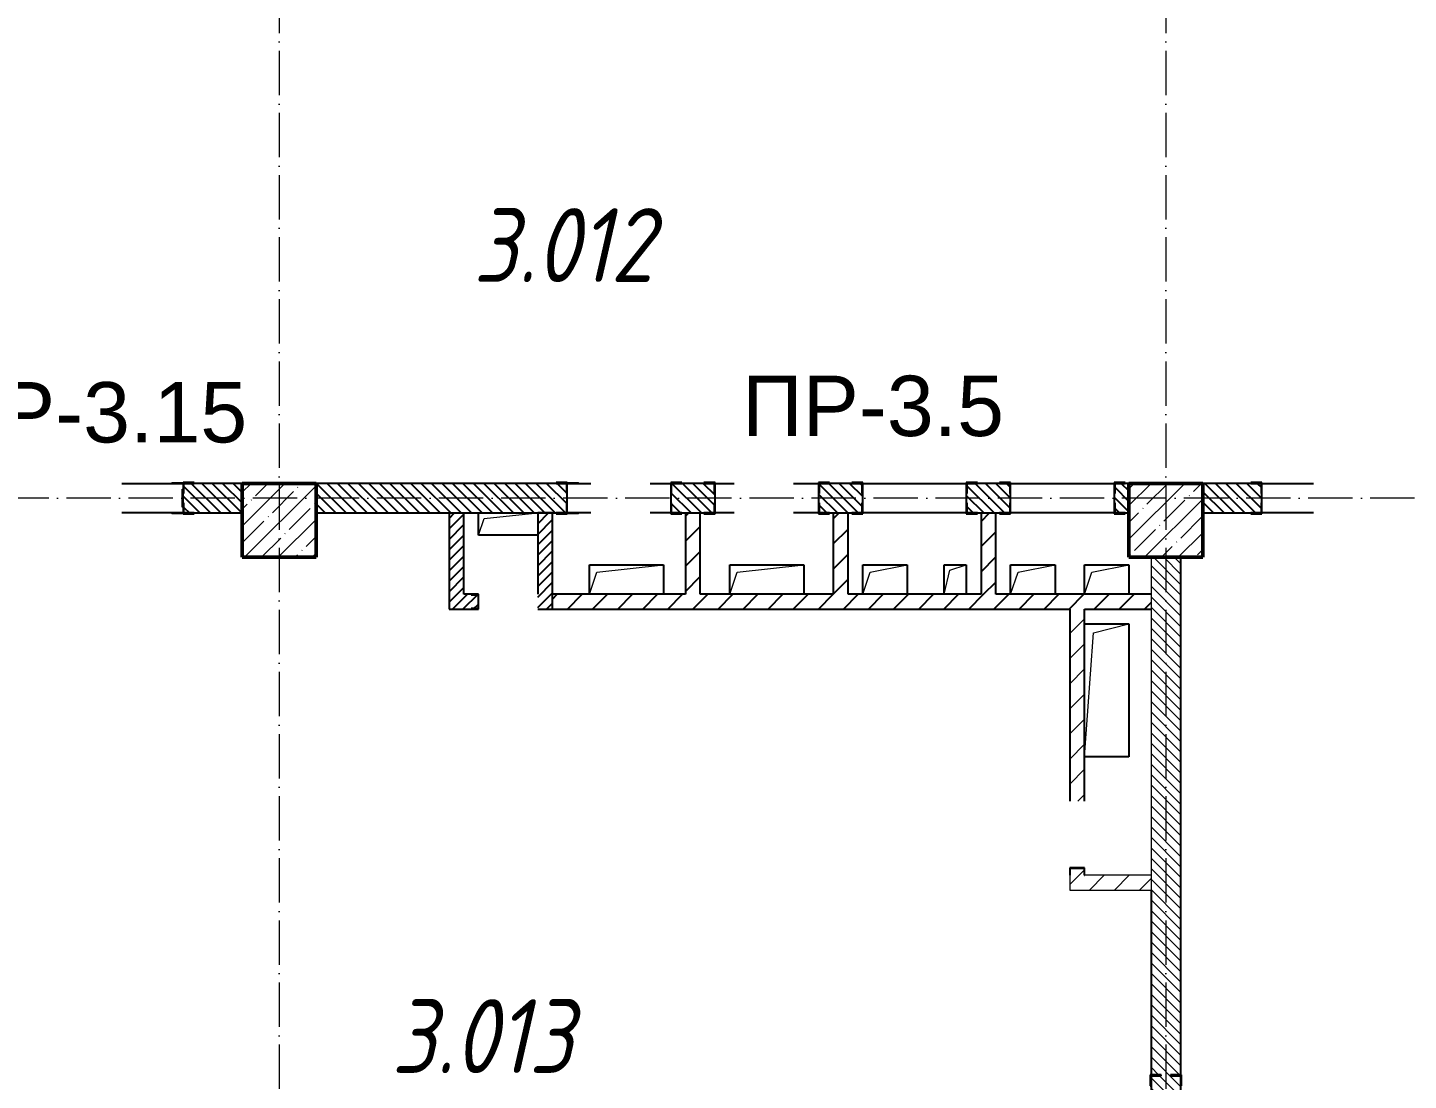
# Model space of a CAD drawing. Header units: millimetres. Extents: x -135211 to 49383, y -8033 to 228499.
# Drawn here: x -83144 to -73801, y 187076 to 194196 of the extents above; entities that cross this region are included whole.
import ezdxf

# ---------------------------------------------------------------- set-up
doc = ezdxf.new("R2010")
doc.units = ezdxf.units.MM
doc.linetypes.add('50_200_ШТРИХ_1Т_ш5_п1_п1_', pattern=[700, 500, -100, 0, -100])
for name, color, linetype, lineweight in [('1.4) перемычки', 162, 'Continuous', 30), ('A-GENM-____-MCUT', 7, 'Continuous', 25), ('A-GENM-____-OTLN', 7, 'Continuous', 9), ('A-GENM-____-OTLN-1', 7, 'Continuous', 25), ('A-WALL-____-MCUT', 7, 'Continuous', 13), ('A-WALL-____-PATT-1', 7, 'Continuous', 9), ('A-WALL-FNSH-MCUT-1', 7, 'Continuous', 9), ('S-COLS-____-MCUT', 7, 'Continuous', 50), ('S-COLS-____-OTLN', 7, 'Continuous', 9), ('S-GRID-____-OTLN-1', 7, '50_200_ШТРИХ_1Т_ш5_п1_п1_', 9), ('Марки помещений', 7, 'Continuous', 9)]:
    doc.layers.add(name, color=color, linetype=linetype, lineweight=lineweight)
doc.styles.add('ISOCPEUR_I_2', font='isocpeui.ttf', dxfattribs={"width": 0.85, "height": 2.3})
doc.styles.get("Standard").update_dxf_attribs({"font": 'arial.ttf'})
pattern_1 = [(45, (-129942.25, 127932.03), (-84.85281, 84.85281), [])]
pattern_2 = [(135, (-129942.255, 127932.027), (-35.35534, -35.35534), [])]
pattern_3 = [(45, (-129942.255, 127932.027), (-35.35534, 35.35534), [])]

# ---------------------------------------------------------------- blocks, each defined once
blk = doc.blocks.new('BSC_Колонна _Прямоугольная - 500х500-V19-АР1_План отверстий 3 этажа в осях 1-64_Ю-ЯЯ')
at = {"layer": 'S-COLS-____-OTLN'}
h = blk.add_hatch(dxfattribs=at)
h.set_pattern_fill('FP_26', color=256, style=0, pattern_type=2)
h.set_pattern_definition([(45, (-54500, -62931.04), (-114.04925, 114.04925), []), (45, (-54385.95, -62931.04), (-114.04925, 114.04925), [201.613, -40.323, 3.353, -36.97])])
h.paths.add_polyline_path([(-250, -250), (250, -250), (250, 250), (-250, 250)], flags=0)
at = {"layer": 'S-COLS-____-MCUT'}
for p, q in [((250, 250), (-250, 250)), ((-250, 250), (-250, -250)), ((250, -250), (250, 250)), ((-250, -250), (250, -250))]:
    blk.add_line(p, q, dxfattribs=at)
blk = doc.blocks.new('BSC_Колонна _Прямоугольная - 500х500-V47-АР1_План отверстий 3 этажа в осях 1-64_Ю-ЯЯ')
at = {"layer": 'S-COLS-____-OTLN'}
h = blk.add_hatch(dxfattribs=at)
h.set_pattern_fill('FP_55', color=256, style=0, pattern_type=2)
h.set_pattern_definition([(45, (-48500, -62931.04), (-114.04925, 114.04925), []), (45, (-48385.95, -62931.04), (-114.04925, 114.04925), [201.613, -40.323, 3.353, -36.97])])
h.paths.add_polyline_path([(-250, -250), (250, -250), (250, 250), (-250, 250)], flags=0)
at = {"layer": 'S-COLS-____-MCUT'}
for p, q in [((250, 250), (-250, 250)), ((-250, 250), (-250, -250)), ((250, -250), (250, 250)), ((-250, -250), (250, -250))]:
    blk.add_line(p, q, dxfattribs=at)
blk = doc.blocks.new('154_Стойка_СКБ_Уголок - СМ-2180_200-28268025-АР1_План отверстий 3 этажа в осях 1-64_Ю-ЯЯ')
at = {"layer": 'A-GENM-____-MCUT'}
for p, q in [((125, 156), (125, 81)), ((200, 156), (125, 156)), ((131, 81), (131, 150)), ((131, 150), (200, 150)), ((200, 150), (200, 156)), ((125, 81), (131, 81)), ((131, 19), (125, 19)), ((125, 19), (125, -56)), ((131, -50), (131, 19)), ((125, -56), (200, -56)), ((200, -50), (131, -50)), ((200, -56), (200, -50))]:
    blk.add_line(p, q, dxfattribs=at)
blk = doc.blocks.new('Стойка_Влож_Уголок_Опорный - Уголок-28213941-АР1_План отверстий 3 этажа в осях 1-64_Ю-ЯЯ')
at = {"layer": 'A-GENM-____-OTLN'}
for p, q in [((-212, -6), (-212, 0)), ((0, 0), (0, -6)), ((-212, -75), (-212, -6)), ((-212, -6), (-206, -6)), ((-212, -75), (-206, -75)), ((-6, -6), (0, -6)), ((-6, -75), (0, -75)), ((0, -6), (0, -75))]:
    blk.add_line(p, q, dxfattribs=at)
blk = doc.blocks.new('Фахверк_СКБ_Уголок - 200_3960_зеркало-28268689-АР1_План отверстий 3 этажа в осях 1-64_Ю-ЯЯ')
at = {"layer": 'A-GENM-____-MCUT'}
for p, q in [((200, 156), (125, 156)), ((125, 156), (125, 81)), ((131, 81), (131, 150)), ((131, 150), (200, 150)), ((200, 150), (200, 156)), ((125, 81), (131, 81)), ((131, 19), (125, 19)), ((125, 19), (125, -56)), ((131, -50), (131, 19)), ((125, -56), (200, -56)), ((200, -50), (131, -50)), ((200, -56), (200, -50))]:
    blk.add_line(p, q, dxfattribs=at)
blk = doc.blocks.new('Фахверк_СКБ_Уголок - 200_3960-28268576-АР1_План отверстий 3 этажа в осях 1-64_Ю-ЯЯ')
at = {"layer": 'A-GENM-____-MCUT'}
for p, q in [((200, 156), (125, 156)), ((125, 156), (125, 81)), ((131, 81), (131, 150)), ((131, 150), (200, 150)), ((200, 150), (200, 156)), ((125, 81), (131, 81)), ((131, 19), (125, 19)), ((125, 19), (125, -56)), ((131, -50), (131, 19)), ((125, -56), (200, -56)), ((200, -50), (131, -50)), ((200, -56), (200, -50))]:
    blk.add_line(p, q, dxfattribs=at)
blk = doc.blocks.new('154_Стойка_СКБ_Уголок - СМ-2480_200-28346303-АР1_План отверстий 3 этажа в осях 1-64_Ю-ЯЯ')
at = {"layer": 'A-GENM-____-MCUT'}
for p, q in [((125, 156), (125, 81)), ((200, 156), (125, 156)), ((131, 81), (131, 150)), ((131, 150), (200, 150)), ((200, 150), (200, 156)), ((125, 81), (131, 81)), ((131, 19), (125, 19)), ((125, 19), (125, -56)), ((131, -50), (131, 19)), ((125, -56), (200, -56)), ((200, -50), (131, -50)), ((200, -56), (200, -50))]:
    blk.add_line(p, q, dxfattribs=at)
blk = doc.blocks.new('Стойка_Влож_Полоса боковая - Полоса-V164-АР1_План отверстий 3 этажа в осях 1-64_Ю-ЯЯ')
at = {"layer": 'A-GENM-____-OTLN'}
for p, q in [((-5, 60), (0, 60)), ((-5, -60), (-5, 60)), ((0, 31), (0, -31)), ((0, -60), (-5, -60))]:
    blk.add_line(p, q, dxfattribs=at)
blk = doc.blocks.new('Фахверк_СКБ_Уголок - 200_3550-28187522-АР1_План отверстий 3 этажа в осях 1-64_Ю-ЯЯ')
at = {"layer": 'A-GENM-____-MCUT'}
for p, q in [((125, 156), (50, 156)), ((50, 156), (50, 150)), ((50, 150), (119, 150)), ((119, 150), (119, 81)), ((125, 81), (125, 156)), ((119, 81), (125, 81)), ((125, 19), (119, 19)), ((119, 19), (119, -50)), ((125, -56), (125, 19)), ((119, -50), (50, -50)), ((50, -50), (50, -56)), ((50, -56), (125, -56))]:
    blk.add_line(p, q, dxfattribs=at)
blk = doc.blocks.new('154_Фахверк_СКБ_Швеллер - Тип_100_3960-28331862-АР1_План отверстий 3 этажа в осях 1-64_Ю-ЯЯ')
at = {"layer": 'A-GENM-____-MCUT'}
for p, q in [((175, 50), (125, 50)), ((125, 50), (125, -50)), ((128, 47), (175, 47)), ((128, -47), (128, 47)), ((175, 47), (175, 50)), ((125, -50), (175, -50)), ((175, -47), (128, -47)), ((175, -50), (175, -47))]:
    blk.add_line(p, q, dxfattribs=at)
blk = doc.blocks.new('AR_Отверстие прямоугольное _в плите_ - AR_Отверстие прямоугольное _в плите_-V165-АР1_План отверстий 3 этажа в осях 1-64_Ю-ЯЯ')
at = {"layer": 'A-GENM-____-OTLN'}
for p, q in [((250, 100), (-250, 100)), ((-250, 100), (-250, -100)), ((-200, 50), (250, 100)), ((250, -100), (250, 100)), ((-250, -100), (-200, 50))]:
    blk.add_line(p, q, dxfattribs=at)
blk = doc.blocks.new('AR_Отверстие прямоугольное _в плите_ - AR_Отверстие прямоугольное _в плите_-30423629-АР1_План отверстий 3 этажа в осях 1-64_Ю-ЯЯ')
at = {"layer": 'A-GENM-____-OTLN'}
for p, q in [((150, 100), (-150, 100)), ((-150, 100), (-150, -100)), ((-100, 50), (150, 100)), ((150, -100), (150, 100)), ((-150, -100), (-100, 50))]:
    blk.add_line(p, q, dxfattribs=at)
blk = doc.blocks.new('AR_Отверстие прямоугольное _в плите_ - AR_Отверстие прямоугольное _в плите_-30423631-АР1_План отверстий 3 этажа в осях 1-64_Ю-ЯЯ')
at = {"layer": 'A-GENM-____-OTLN'}
for p, q in [((75, 100), (-75, 100)), ((-75, 100), (-75, -100)), ((-37.5, 62.5), (75, 100)), ((75, -100), (75, 100)), ((-75, -100), (-37.5, 62.5))]:
    blk.add_line(p, q, dxfattribs=at)
blk = doc.blocks.new('AR_Отверстие прямоугольное _в плите_ - AR_Отверстие прямоугольное _в плите_-V166-АР1_План отверстий 3 этажа в осях 1-64_Ю-ЯЯ')
at = {"layer": 'A-GENM-____-OTLN'}
for p, q in [((-200, 75), (-200, -75)), ((-200, -75), (-162.5, 37.5)), ((-162.5, 37.5), (200, 75)), ((-200, -75), (200, -75))]:
    blk.add_line(p, q, dxfattribs=at)
blk = doc.blocks.new('AR_Отверстие прямоугольное _в плите_ - AR_Отверстие прямоугольное _в плите_-30552588-АР1_План отверстий 3 этажа в осях 1-64_Ю-ЯЯ')
at = {"layer": 'A-GENM-____-OTLN'}
for p, q in [((150, 450), (-150, 450)), ((-150, -450), (-90, 390)), ((-90, 390), (150, 450)), ((150, -450), (150, 450)), ((-150, -450), (150, -450))]:
    blk.add_line(p, q, dxfattribs=at)
blk = doc.blocks.new('154_Фахверк_СКБ_Швеллер - Тип_100_3960_зеркало-36793856-АР1_План отверстий 3 этажа в осях 1-64_Ю-ЯЯ')
at = {"layer": 'A-GENM-____-MCUT'}
for p, q in [((175, 50), (125, 50)), ((125, 50), (125, -50)), ((128, 47), (175, 47)), ((128, -47), (128, 47)), ((175, 47), (175, 50)), ((125, -50), (175, -50)), ((175, -47), (128, -47)), ((175, -50), (175, -47))]:
    blk.add_line(p, q, dxfattribs=at)

msp = doc.modelspace()

# ---------------------------------------------------------------- hatches: boundary and pattern name
h = msp.add_hatch()
h.set_pattern_fill('FP_9', color=256, style=0, pattern_type=2)
h.set_pattern_definition(pattern_2)
h.paths.add_polyline_path([(-84192.3, 190913.1), (-83798.3, 190913.1), (-83798.3, 190982.1), (-83792.3, 190982.1), (-83792.3, 191044.1), (-83798.3, 191044.1), (-83798.3, 191113.1), (-84192.3, 191113.1)], flags=0)
h.paths.add_polyline_path([(-82086.3, 190913.1), (-81692.3, 190913.1), (-81692.3, 191113.1), (-82086.3, 191113.1), (-82086.3, 191044.1), (-82092.3, 191044.1), (-82092.3, 190982.1), (-82086.3, 190982.1), (-82086.3, 190953.1)], flags=0)
h = msp.add_hatch()
h.set_pattern_fill('FP_9', color=256, style=0, pattern_type=2)
h.set_pattern_definition(pattern_2)
h.paths.add_polyline_path([(-75717.3, 190913.1), (-75692.3, 190913.1), (-75692.3, 191113.1), (-75786.3, 191113.1), (-75786.3, 191044.1), (-75792.3, 191044.1), (-75792.3, 190982.1), (-75786.3, 190982.1), (-75786.3, 190913.1)], flags=0)
h.paths.add_polyline_path([(-78567.3, 190913.1), (-78498.3, 190913.1), (-78498.3, 190982.1), (-78492.3, 190982.1), (-78492.3, 191044.1), (-78498.3, 191044.1), (-78498.3, 191113.1), (-78786.3, 191113.1), (-78786.3, 191044.1), (-78792.3, 191044.1), (-78792.3, 190982.1), (-78786.3, 190982.1), (-78786.3, 190913.1), (-78699.8, 190913.1)], flags=0)
h.paths.add_polyline_path([(-76498.3, 190913.1), (-76498.3, 190982.1), (-76492.3, 190982.1), (-76492.3, 191044.1), (-76498.3, 191044.1), (-76498.3, 191113.1), (-76786.3, 191113.1), (-76786.3, 191044.1), (-76792.3, 191044.1), (-76792.3, 190982.1), (-76786.3, 190982.1), (-76786.3, 190913.1), (-76567.3, 190913.1)], flags=0)
h.paths.add_polyline_path([(-79498.3, 190913.1), (-79498.3, 190982.1), (-79492.3, 190982.1), (-79492.3, 191044.1), (-79498.3, 191044.1), (-79498.3, 191113.1), (-81192.3, 191113.1), (-81192.3, 190913.1), (-79567.3, 190913.1)], flags=0)
h.paths.add_polyline_path([(-77567.3, 190913.1), (-77498.3, 190913.1), (-77498.3, 190982.1), (-77492.3, 190982.1), (-77492.3, 191044.1), (-77498.3, 191044.1), (-77498.3, 191113.1), (-77786.3, 191113.1), (-77786.3, 191044.1), (-77792.3, 191044.1), (-77792.3, 190982.1), (-77786.3, 190982.1), (-77786.3, 190913.1), (-77717.3, 190913.1)], flags=0)
h = msp.add_hatch()
h.set_pattern_fill('FP_9', color=256, style=0, pattern_type=2)
h.set_pattern_definition(pattern_2)
h.paths.add_polyline_path([(-73086.3, 190913.1), (-72692.3, 190913.1), (-72692.3, 191113.1), (-73086.3, 191113.1), (-73086.3, 191044.1), (-73092.3, 191044.1), (-73092.3, 190982.1), (-73086.3, 190982.1), (-73086.3, 190953.1)], flags=0)
h.paths.add_polyline_path([(-75164.9, 190913.1), (-74798.3, 190913.1), (-74798.3, 190982.1), (-74792.3, 190982.1), (-74792.3, 191044.1), (-74798.3, 191044.1), (-74798.3, 191113.1), (-75192.3, 191113.1), (-75192.3, 190913.1)], flags=0)
h = msp.add_hatch()
h.set_pattern_fill('FP_8', color=256, style=0, pattern_type=2)
h.set_pattern_definition(pattern_3)
h.paths.add_polyline_path([(-80192.3, 190263.1), (-80192.3, 190913.1), (-80292.3, 190913.1), (-80292.3, 190263.1)], flags=0)
h = msp.add_hatch()
h.set_pattern_fill('FP_8', color=256, style=0, pattern_type=2)
h.set_pattern_definition(pattern_3)
h.paths.add_polyline_path([(-79592.3, 190263.1), (-79592.3, 190913.1), (-79692.3, 190913.1), (-79692.3, 190263.1)], flags=0)
h = msp.add_hatch()
h.set_pattern_fill('FP_7', color=256, style=0, pattern_type=2)
h.set_pattern_definition(pattern_1)
h.paths.add_polyline_path([(-78592.3, 190363.1), (-78592.3, 190913.1), (-78692.3, 190913.1), (-78692.3, 190363.1)], flags=0)
h = msp.add_hatch()
h.set_pattern_fill('FP_7', color=256, style=0, pattern_type=2)
h.set_pattern_definition(pattern_1)
h.paths.add_polyline_path([(-77592.3, 190363.1), (-77592.3, 190913.1), (-77692.3, 190913.1), (-77692.3, 190363.1)], flags=0)
h = msp.add_hatch()
h.set_pattern_fill('FP_7', color=256, style=0, pattern_type=2)
h.set_pattern_definition(pattern_1)
h.paths.add_polyline_path([(-76592.3, 190363.1), (-76592.3, 190913.1), (-76692.3, 190913.1), (-76692.3, 190363.1)], flags=0)
h = msp.add_hatch()
h.set_pattern_fill('FP_8', color=256, style=0, pattern_type=2)
h.set_pattern_definition(pattern_3)
h.paths.add_polyline_path([(-80142.3, 190263.1), (-80142.3, 190266.1), (-80095.3, 190266.1), (-80095.3, 190360.1), (-80142.3, 190360.1), (-80142.3, 190363.1), (-80192.3, 190363.1), (-80192.3, 190263.1)], flags=0)
h = msp.add_hatch()
h.set_pattern_fill('FP_7', color=256, style=0, pattern_type=2)
h.set_pattern_definition(pattern_1)
h.paths.add_polyline_path([(-75992.3, 190263.1), (-75542.3, 190263.1), (-75542.3, 190363.1), (-79592.3, 190363.1), (-79592.3, 190263.1), (-76048.6, 190263.1)], flags=0)
at = {"layer": 'A-WALL-____-PATT-1'}
h = msp.add_hatch(dxfattribs=at)
h.set_pattern_fill('FP_9', color=256, style=0, pattern_type=2)
h.set_pattern_definition(pattern_2)
h.paths.add_polyline_path([(-75342.3, 183613.1), (-75342.3, 187107.1), (-75411.3, 187107.1), (-75411.3, 187113.1), (-75342.3, 187113.1), (-75342.3, 190613.1), (-75542.3, 190613.1), (-75542.3, 187113.1), (-75473.3, 187113.1), (-75473.3, 187107.1), (-75542.3, 187107.1), (-75542.3, 183613.1)], flags=0)
h = msp.add_hatch(dxfattribs=at)
h.set_pattern_fill('FP_7', color=256, style=0, pattern_type=2)
h.set_pattern_definition(pattern_1)
h.paths.add_polyline_path([(-75995.3, 188463.1), (-75995.3, 188510.1), (-76089.3, 188510.1), (-76089.3, 188463.1), (-76042.3, 188463.1)], flags=0)
h.paths.add_polyline_path([(-76092.3, 188963.1), (-75992.3, 188963.1), (-75992.3, 190263.1), (-76092.3, 190263.1), (-76092.3, 189998.9)], flags=0)
h = msp.add_hatch(dxfattribs=at)
h.set_pattern_fill('FP_7', color=256, style=0, pattern_type=2)
h.set_pattern_definition(pattern_1)
h.paths.add_polyline_path([(-76092.3, 188363.1), (-75542.3, 188363.1), (-75542.3, 188463.1), (-76092.3, 188463.1), (-76092.3, 188384.5)], flags=0)

# ---------------------------------------------------------------- linework, layer by layer
for p, q in [((-82507.3, 191113.1), (-82092.3, 191113.1)), ((-81692.3, 191113.1), (-82017.3, 191113.1)), ((-79567.3, 191113.1), (-81192.3, 191113.1)), ((-79492.3, 191113.1), (-79332.3, 191113.1)), ((-78932.3, 191113.1), (-78792.3, 191113.1)), ((-78567.3, 191113.1), (-78717.3, 191113.1)), ((-78492.3, 191113.1), (-78362.3, 191113.1)), ((-77962.3, 191113.1), (-77792.3, 191113.1)), ((-77567.3, 191113.1), (-77717.3, 191113.1)), ((-77492.3, 191113.1), (-76792.3, 191113.1)), ((-76567.3, 191113.1), (-76717.3, 191113.1)), ((-76492.3, 191113.1), (-75792.3, 191113.1)), ((-75692.3, 191113.1), (-75717.3, 191113.1)), ((-74867.3, 191113.1), (-75192.3, 191113.1)), ((-74792.3, 191113.1), (-74442.3, 191113.1)), ((-79492.3, 190982.1), (-79492.3, 191044.1)), ((-78792.3, 191044.1), (-78792.3, 190982.1)), ((-78492.3, 190982.1), (-78492.3, 191044.1)), ((-77792.3, 191044.1), (-77792.3, 190982.1)), ((-77492.3, 190982.1), (-77492.3, 191044.1)), ((-76792.3, 191044.1), (-76792.3, 190982.1)), ((-76492.3, 190982.1), (-76492.3, 191044.1)), ((-75792.3, 191044.1), (-75792.3, 190982.1)), ((-74792.3, 190982.1), (-74792.3, 191044.1)), ((-82092.3, 190913.1), (-82507.3, 190913.1)), ((-82017.3, 190913.1), (-81692.3, 190913.1)), ((-81192.3, 190913.1), (-79567.3, 190913.1)), ((-80292.3, 190913.1), (-80292.3, 190263.1)), ((-80192.3, 190363.1), (-80192.3, 190913.1)), ((-80092.3, 190763.1), (-80092.3, 190913.1)), ((-79592.3, 190913.1), (-79692.3, 190913.1)), ((-79692.3, 190913.1), (-79692.3, 190363.1)), ((-79592.3, 190263.1), (-79592.3, 190913.1)), ((-79332.3, 190913.1), (-79492.3, 190913.1)), ((-78792.3, 190913.1), (-78932.3, 190913.1)), ((-78717.3, 190913.1), (-78567.3, 190913.1)), ((-78692.3, 190913.1), (-78692.3, 190363.1)), ((-78592.3, 190363.1), (-78592.3, 190913.1)), ((-78362.3, 190913.1), (-78492.3, 190913.1)), ((-77792.3, 190913.1), (-77962.3, 190913.1)), ((-77717.3, 190913.1), (-77567.3, 190913.1)), ((-77692.3, 190913.1), (-77692.3, 190363.1)), ((-77592.3, 190363.1), (-77592.3, 190913.1)), ((-76792.3, 190913.1), (-77492.3, 190913.1)), ((-76717.3, 190913.1), (-76567.3, 190913.1)), ((-76692.3, 190913.1), (-76692.3, 190363.1)), ((-76592.3, 190363.1), (-76592.3, 190913.1)), ((-75792.3, 190913.1), (-76492.3, 190913.1)), ((-75717.3, 190913.1), (-75692.3, 190913.1)), ((-75192.3, 190913.1), (-74867.3, 190913.1)), ((-74442.3, 190913.1), (-74792.3, 190913.1)), ((-79692.3, 190763.1), (-80092.3, 190763.1)), ((-79342.3, 190563.1), (-78842.3, 190563.1)), ((-79342.3, 190363.1), (-79342.3, 190563.1)), ((-78842.3, 190563.1), (-78842.3, 190363.1)), ((-78392.3, 190563.1), (-77892.3, 190563.1)), ((-78392.3, 190363.1), (-78392.3, 190563.1)), ((-77892.3, 190563.1), (-77892.3, 190363.1)), ((-77492.3, 190563.1), (-77192.3, 190563.1)), ((-77492.3, 190363.1), (-77492.3, 190563.1)), ((-77192.3, 190563.1), (-77192.3, 190363.1)), ((-76942.3, 190563.1), (-76792.3, 190563.1)), ((-76942.3, 190363.1), (-76942.3, 190563.1)), ((-76792.3, 190563.1), (-76792.3, 190363.1)), ((-76492.3, 190563.1), (-76192.3, 190563.1)), ((-76492.3, 190363.1), (-76492.3, 190563.1)), ((-76192.3, 190563.1), (-76192.3, 190363.1)), ((-75992.3, 190563.1), (-75692.3, 190563.1)), ((-75992.3, 190363.1), (-75992.3, 190563.1)), ((-75692.3, 190563.1), (-75692.3, 190363.1)), ((-80142.3, 190363.1), (-80192.3, 190363.1)), ((-78692.3, 190363.1), (-79592.3, 190363.1)), ((-77692.3, 190363.1), (-78592.3, 190363.1)), ((-76692.3, 190363.1), (-77592.3, 190363.1)), ((-75542.3, 190363.1), (-76592.3, 190363.1)), ((-80292.3, 190263.1), (-80142.3, 190263.1)), ((-79692.3, 190263.1), (-76092.3, 190263.1)), ((-76092.3, 190263.1), (-76092.3, 188963.1)), ((-75992.3, 188963.1), (-75992.3, 190263.1)), ((-75992.3, 190263.1), (-75542.3, 190263.1)), ((-75992.3, 190163.1), (-75692.3, 190163.1)), ((-75692.3, 190163.1), (-75692.3, 189263.1)), ((-75692.3, 189263.1), (-75992.3, 189263.1))]:
    msp.add_line(p, q)
for points in [[(-75342.3, 190613.1), (-75342.3, 183613.1)], [(-75542.3, 188363.1), (-75542.3, 183613.1)]]:
    msp.add_lwpolyline(points)
at = {"layer": 'A-WALL-____-MCUT'}
for p, q in [((-75542.3, 190613.1), (-75542.3, 187113.1)), ((-75342.3, 187113.1), (-75342.3, 190613.1))]:
    msp.add_line(p, q, dxfattribs=at)
at = {"layer": 'A-WALL-FNSH-MCUT-1'}
for p, q in [((-76092.3, 188463.1), (-76092.3, 188363.1)), ((-75542.3, 188463.1), (-75992.3, 188463.1)), ((-76092.3, 188363.1), (-75542.3, 188363.1))]:
    msp.add_line(p, q, dxfattribs=at)
at = {"layer": 'S-GRID-____-OTLN-1', "color": 251, "ltscale": 0.6, "true_color": 0x636466}
for p, q in [((-81442.3, 218824.9), (-81442.3, 180823.6)), ((-75442.3, 218824.9), (-75442.3, 180823.6)), ((-25867.8, 191013.1), (-134611, 191013.1))]:
    msp.add_line(p, q, dxfattribs=at)

# ---------------------------------------------------------------- block references
for name, p, rotation in [('Стойка_Влож_Уголок_Опорный - Уголок-28213941-АР1_План отверстий 3 этажа в осях 1-64_Ю-ЯЯ', (-82092.3, 190907.1), 269.9999999999996), ('154_Стойка_СКБ_Уголок - СМ-2180_200-28268025-АР1_План отверстий 3 этажа в осях 1-64_Ю-ЯЯ', (-79367.3, 191063.1), 180), ('Стойка_Влож_Уголок_Опорный - Уголок-28213941-АР1_План отверстий 3 этажа в осях 1-64_Ю-ЯЯ', (-79492.3, 191119.1), 89.99999999999955), ('Фахверк_СКБ_Уголок - 200_3960-28268576-АР1_План отверстий 3 этажа в осях 1-64_Ю-ЯЯ', (-78367.3, 191063.1), 180), ('Фахверк_СКБ_Уголок - 200_3960-28268576-АР1_План отверстий 3 этажа в осях 1-64_Ю-ЯЯ', (-77367.3, 191063.1), 180), ('Фахверк_СКБ_Уголок - 200_3960-28268576-АР1_План отверстий 3 этажа в осях 1-64_Ю-ЯЯ', (-76367.3, 191063.1), 180), ('Фахверк_СКБ_Уголок - 200_3960-28268576-АР1_План отверстий 3 этажа в осях 1-64_Ю-ЯЯ', (-74667.3, 191063.1), 180), ('154_Фахверк_СКБ_Швеллер - Тип_100_3960-28331862-АР1_План отверстий 3 этажа в осях 1-64_Ю-ЯЯ', (-79967.3, 190313.1), 180)]:
    msp.add_blockref(name, p, dxfattribs=dict(rotation=rotation))
for name, p in [('Стойка_Влож_Полоса боковая - Полоса-V164-АР1_План отверстий 3 этажа в осях 1-64_Ю-ЯЯ', (-82092.3, 191013.1)), ('154_Стойка_СКБ_Уголок - СМ-2480_200-28346303-АР1_План отверстий 3 этажа в осях 1-64_Ю-ЯЯ', (-82217.3, 190963.1)), ('BSC_Колонна _Прямоугольная - 500х500-V47-АР1_План отверстий 3 этажа в осях 1-64_Ю-ЯЯ', (-81442.3, 190863.1)), ('Фахверк_СКБ_Уголок - 200_3960_зеркало-28268689-АР1_План отверстий 3 этажа в осях 1-64_Ю-ЯЯ', (-78917.3, 190963.1)), ('Фахверк_СКБ_Уголок - 200_3960_зеркало-28268689-АР1_План отверстий 3 этажа в осях 1-64_Ю-ЯЯ', (-77917.3, 190963.1)), ('Фахверк_СКБ_Уголок - 200_3960_зеркало-28268689-АР1_План отверстий 3 этажа в осях 1-64_Ю-ЯЯ', (-76917.3, 190963.1)), ('Фахверк_СКБ_Уголок - 200_3960_зеркало-28268689-АР1_План отверстий 3 этажа в осях 1-64_Ю-ЯЯ', (-75917.3, 190963.1)), ('BSC_Колонна _Прямоугольная - 500х500-V19-АР1_План отверстий 3 этажа в осях 1-64_Ю-ЯЯ', (-75442.3, 190863.1)), ('AR_Отверстие прямоугольное _в плите_ - AR_Отверстие прямоугольное _в плите_-V166-АР1_План отверстий 3 этажа в осях 1-64_Ю-ЯЯ', (-79892.3, 190838.1)), ('AR_Отверстие прямоугольное _в плите_ - AR_Отверстие прямоугольное _в плите_-V165-АР1_План отверстий 3 этажа в осях 1-64_Ю-ЯЯ', (-79092.3, 190463.1)), ('AR_Отверстие прямоугольное _в плите_ - AR_Отверстие прямоугольное _в плите_-V165-АР1_План отверстий 3 этажа в осях 1-64_Ю-ЯЯ', (-78142.3, 190463.1)), ('AR_Отверстие прямоугольное _в плите_ - AR_Отверстие прямоугольное _в плите_-30423629-АР1_План отверстий 3 этажа в осях 1-64_Ю-ЯЯ', (-77342.3, 190463.1)), ('AR_Отверстие прямоугольное _в плите_ - AR_Отверстие прямоугольное _в плите_-30423631-АР1_План отверстий 3 этажа в осях 1-64_Ю-ЯЯ', (-76867.3, 190463.1)), ('AR_Отверстие прямоугольное _в плите_ - AR_Отверстие прямоугольное _в плите_-30423629-АР1_План отверстий 3 этажа в осях 1-64_Ю-ЯЯ', (-76342.3, 190463.1)), ('AR_Отверстие прямоугольное _в плите_ - AR_Отверстие прямоугольное _в плите_-30423629-АР1_План отверстий 3 этажа в осях 1-64_Ю-ЯЯ', (-75842.3, 190463.1)), ('AR_Отверстие прямоугольное _в плите_ - AR_Отверстие прямоугольное _в плите_-30552588-АР1_План отверстий 3 этажа в осях 1-64_Ю-ЯЯ', (-75842.3, 189713.1))]:
    msp.add_blockref(name, p)
at = {"layer": 'A-GENM-____-OTLN-1'}
for name, p, rotation in [('154_Фахверк_СКБ_Швеллер - Тип_100_3960_зеркало-36793856-АР1_План отверстий 3 этажа в осях 1-64_Ю-ЯЯ', (-76042.3, 188638.1), 270), ('Фахверк_СКБ_Уголок - 200_3550-28187522-АР1_План отверстий 3 этажа в осях 1-64_Ю-ЯЯ', (-75392.3, 186988.1), 90.00000000000006)]:
    msp.add_blockref(name, p, dxfattribs=dict(at, rotation=rotation))

# ---------------------------------------------------------------- texts
at = {"insert": (-80128.9, 192974.7), "char_height": 500, "width": 737.552, "attachment_point": 1, "style": 'ISOCPEUR_I_2'}
msp.add_mtext('3.012', dxfattribs=at)
at = {"layer": '1.4) перемычки'}
for s, p in [('ПР-3.5', (-78310, 191433.3)), ('ПР-3.15', (-83748.2, 191390))]:
    msp.add_text(s, height=408.24, dxfattribs=at).set_placement(p)
at = {"layer": 'Марки помещений', "insert": (-80682.1, 187624.7), "char_height": 500, "width": 737.552, "attachment_point": 1, "style": 'ISOCPEUR_I_2'}
msp.add_mtext('3.013', dxfattribs=at)

doc.saveas('drawing.dxf')
